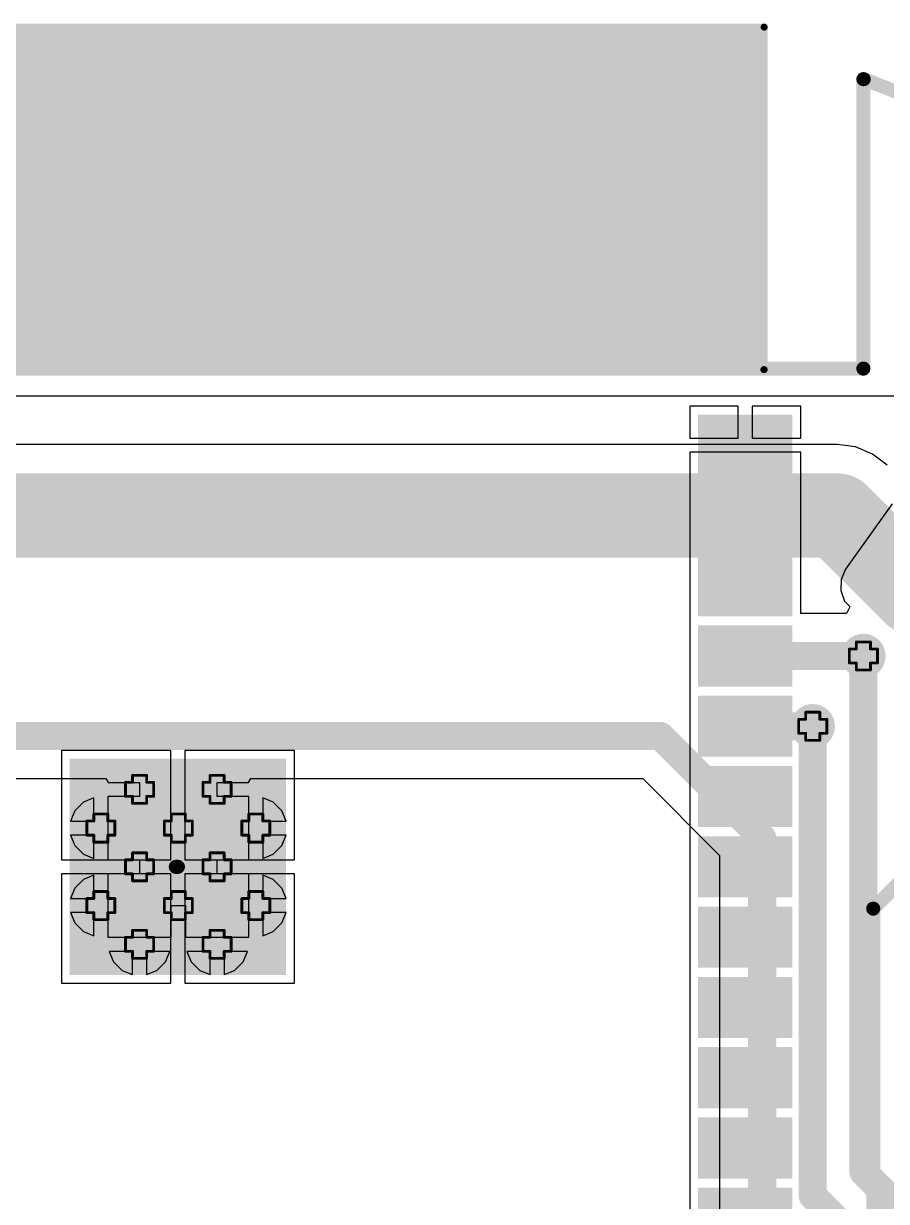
# Model space of a CAD drawing. Header units: inches. Extents: x -60 to 307, y -25 to 134.
# Drawn here: x 18.71 to 34.3, y 33.96 to 55.24 of the extents above; entities that cross this region are included whole.
import ezdxf

# ---------------------------------------------------------------- set-up
doc = ezdxf.new("R2010")
doc.units = ezdxf.units.IN
for name, color, linetype in [('BOARD OUTLINE', 216, 'Continuous'), ('Bottom Layer', 5, 'Continuous'), ('Bottom Solder', 6, 'Continuous'), ('Drill Drawing', 1, 'Continuous'), ('Keep-Out Layer', 6, 'Continuous'), ('Top Layer', 1, 'Continuous'), ('Top Overlay', 2, 'Continuous'), ('Top Paste', 8, 'Continuous'), ('Top Solder', 216, 'Continuous'), ('Via Holes', 16, 'Continuous')]:
    doc.layers.add(name, color=color, linetype=linetype)

# ---------------------------------------------------------------- blocks, each defined once
blk = doc.blocks.new('41_SMD_M______10')
at = {"layer": 'Keep-Out Layer'}
blk.add_hatch(color=6, dxfattribs=at).paths.add_polyline_path([(-9.042, 10.287), (9.042, 10.287), (9.042, 16.383), (-9.042, 16.383)])
at = {"layer": 'Top Layer'}
for points in [[(8, 9.33), (9.5, 9.33), (9.5, 8.43), (8, 8.43)], [(8, 8.06), (9.5, 8.06), (9.5, 7.16), (8, 7.16)], [(8, 6.79), (9.5, 6.79), (9.5, 5.89), (8, 5.89)], [(8, 5.52), (9.5, 5.52), (9.5, 4.62), (8, 4.62)], [(8, 4.25), (9.5, 4.25), (9.5, 3.35), (8, 3.35)], [(-3.35, 3.11), (0.35, 3.11), (0.35, -0.59), (-3.35, -0.59)], [(8, 2.98), (9.5, 2.98), (9.5, 2.08), (8, 2.08)], [(8, 1.71), (9.5, 1.71), (9.5, 0.81), (8, 0.81)], [(8, 0.44), (9.5, 0.44), (9.5, -0.46), (8, -0.46)], [(8, -0.83), (9.5, -0.83), (9.5, -1.73), (8, -1.73)], [(8, -2.1), (9.5, -2.1), (9.5, -3), (8, -3)], [(8, -3.37), (9.5, -3.37), (9.5, -4.27), (8, -4.27)], [(8, -4.64), (9.5, -4.64), (9.5, -5.54), (8, -5.54)]]:
    blk.add_hatch(color=1, dxfattribs=at).paths.add_polyline_path(points)
at = {"layer": 'Top Overlay'}
for points in [[(-5.283, 15.367), (-2.743, 15.367), (-2.743, 15.9), (-5.283, 15.9)], [(-2.743, 13.36), (-2.743, 15.9), (-3.277, 15.9), (-3.277, 13.36)], [(-0.737, 13.36), (-0.737, 15.9), (-1.27, 15.9), (-1.27, 13.36)], [(-1.27, 15.367), (1.27, 15.367), (1.27, 15.9), (-1.27, 15.9)], [(0.737, 15.9), (0.737, 13.36), (1.27, 13.36), (1.27, 15.9)], [(3.277, 13.36), (3.277, 15.9), (2.743, 15.9), (2.743, 13.36)], [(2.743, 15.367), (5.283, 15.367), (5.283, 15.9), (2.743, 15.9)], [(5.283, 13.36), (5.283, 15.9), (4.75, 15.9), (4.75, 13.36)], [(7.29, 13.36), (7.29, 15.9), (6.756, 15.9), (6.756, 13.36)], [(-3.277, 13.36), (-0.737, 13.36), (-0.737, 13.894), (-3.277, 13.894)], [(0.737, 13.36), (3.277, 13.36), (3.277, 13.894), (0.737, 13.894)], [(4.75, 13.36), (7.29, 13.36), (7.29, 13.894), (4.75, 13.894)]]:
    blk.add_hatch(color=2, dxfattribs=at).paths.add_polyline_path(points)
at = {"layer": 'Top Paste'}
for points in [[(8, 9.33), (9.5, 9.33), (9.5, 8.43), (8, 8.43)], [(8, 8.06), (9.5, 8.06), (9.5, 7.16), (8, 7.16)], [(8, 6.79), (9.5, 6.79), (9.5, 5.89), (8, 5.89)], [(8, 5.52), (9.5, 5.52), (9.5, 4.62), (8, 4.62)], [(8, 4.25), (9.5, 4.25), (9.5, 3.35), (8, 3.35)], [(-3.35, 3.11), (0.35, 3.11), (0.35, -0.59), (-3.35, -0.59)], [(8, 2.98), (9.5, 2.98), (9.5, 2.08), (8, 2.08)], [(8, 1.71), (9.5, 1.71), (9.5, 0.81), (8, 0.81)], [(8, 0.44), (9.5, 0.44), (9.5, -0.46), (8, -0.46)], [(8, -0.83), (9.5, -0.83), (9.5, -1.73), (8, -1.73)], [(8, -2.1), (9.5, -2.1), (9.5, -3), (8, -3)], [(8, -3.37), (9.5, -3.37), (9.5, -4.27), (8, -4.27)], [(8, -4.64), (9.5, -4.64), (9.5, -5.54), (8, -5.54)]]:
    blk.add_hatch(color=8, dxfattribs=at).paths.add_polyline_path(points)
at = {"layer": 'Top Solder'}
for points in [[(7.898, 9.432), (9.602, 9.432), (9.602, 8.328), (7.898, 8.328)], [(7.898, 8.162), (9.602, 8.162), (9.602, 7.058), (7.898, 7.058)], [(7.898, 6.892), (9.602, 6.892), (9.602, 5.788), (7.898, 5.788)], [(7.898, 5.622), (9.602, 5.622), (9.602, 4.518), (7.898, 4.518)], [(7.898, 4.352), (9.602, 4.352), (9.602, 3.248), (7.898, 3.248)], [(-3.452, 3.212), (0.452, 3.212), (0.452, -0.692), (-3.452, -0.692)], [(7.898, 3.082), (9.602, 3.082), (9.602, 1.978), (7.898, 1.978)], [(7.898, 1.812), (9.602, 1.812), (9.602, 0.708), (7.898, 0.708)], [(7.898, 0.542), (9.602, 0.542), (9.602, -0.562), (7.898, -0.562)], [(7.898, -0.728), (9.602, -0.728), (9.602, -1.832), (7.898, -1.832)], [(7.898, -1.998), (9.602, -1.998), (9.602, -3.102), (7.898, -3.102)], [(7.898, -3.268), (9.602, -3.268), (9.602, -4.372), (7.898, -4.372)], [(7.898, -4.538), (9.602, -4.538), (9.602, -5.642), (7.898, -5.642)]]:
    blk.add_hatch(color=216, dxfattribs=at).paths.add_polyline_path(points)
at = {"layer": 'Top Overlay', "const_width": 0.127}
for points in [[(-9.096, 16.434), (9.091, 16.434)], [(9.091, 10.244), (9.091, 16.434)], [(-9.096, 10.244), (9.086, 10.244)]]:
    blk.add_lwpolyline(points, dxfattribs=at)
at = {"layer": 'Top Overlay', "const_width": 0.0635}
for points in [[(9.059, 16.434, 1), (9.123, 16.434, 1)], [(9.059, 16.434, 1), (9.123, 16.434, 1)], [(9.054, 10.244, 1), (9.118, 10.244, 1)], [(9.059, 10.244, 1), (9.123, 10.244, 1)]]:
    blk.add_lwpolyline(points, format="xyb", close=True, dxfattribs=at)

msp = doc.modelspace()

# ---------------------------------------------------------------- hatches: boundary and pattern name
at = {"layer": 'Bottom Layer'}
h = msp.add_hatch(color=5, dxfattribs=at)
edge = h.paths.add_edge_path()
edge.add_arc((33.884, 43.815), 0.3, 0, 360)
h = msp.add_hatch(color=5, dxfattribs=at)
edge = h.paths.add_edge_path()
edge.add_arc((32.969, 42.545), 0.3, 0, 360)
h = msp.add_hatch(color=5, dxfattribs=at)
edge = h.paths.add_edge_path()
edge.add_arc((20.808, 41.405), 0.3, 0, 360)
h = msp.add_hatch(color=5, dxfattribs=at)
edge = h.paths.add_edge_path()
edge.add_arc((22.208, 41.405), 0.3, 0, 360)
h = msp.add_hatch(color=5, dxfattribs=at)
edge = h.paths.add_edge_path()
edge.add_arc((20.108, 40.705), 0.3, 0, 360)
h = msp.add_hatch(color=5, dxfattribs=at)
edge = h.paths.add_edge_path()
edge.add_arc((21.508, 40.705), 0.3, 0, 360)
h = msp.add_hatch(color=5, dxfattribs=at)
edge = h.paths.add_edge_path()
edge.add_arc((22.908, 40.705), 0.3, 0, 360)
h = msp.add_hatch(color=5, dxfattribs=at)
edge = h.paths.add_edge_path()
edge.add_arc((20.808, 40.005), 0.3, 0, 360)
h = msp.add_hatch(color=5, dxfattribs=at)
edge = h.paths.add_edge_path()
edge.add_arc((22.208, 40.005), 0.3, 0, 360)
h = msp.add_hatch(color=5, dxfattribs=at)
edge = h.paths.add_edge_path()
edge.add_arc((20.108, 39.305), 0.3, 0, 360)
h = msp.add_hatch(color=5, dxfattribs=at)
edge = h.paths.add_edge_path()
edge.add_arc((21.508, 39.305), 0.3, 0, 360)
h = msp.add_hatch(color=5, dxfattribs=at)
edge = h.paths.add_edge_path()
edge.add_arc((22.908, 39.305), 0.3, 0, 360)
h = msp.add_hatch(color=5, dxfattribs=at)
edge = h.paths.add_edge_path()
edge.add_arc((20.808, 38.605), 0.3, 0, 360)
h = msp.add_hatch(color=5, dxfattribs=at)
edge = h.paths.add_edge_path()
edge.add_arc((22.208, 38.605), 0.3, 0, 360)
at = {"layer": 'Bottom Solder'}
h = msp.add_hatch(color=6, dxfattribs=at)
edge = h.paths.add_edge_path()
edge.add_arc((33.884, 43.815), 0.402, 0, 360)
h = msp.add_hatch(color=6, dxfattribs=at)
edge = h.paths.add_edge_path()
edge.add_arc((32.969, 42.545), 0.402, 0, 360)
h = msp.add_hatch(color=6, dxfattribs=at)
edge = h.paths.add_edge_path()
edge.add_arc((20.808, 41.405), 0.402, 0, 360)
h = msp.add_hatch(color=6, dxfattribs=at)
edge = h.paths.add_edge_path()
edge.add_arc((22.208, 41.405), 0.402, 0, 360)
h = msp.add_hatch(color=6, dxfattribs=at)
edge = h.paths.add_edge_path()
edge.add_arc((20.108, 40.705), 0.402, 0, 360)
h = msp.add_hatch(color=6, dxfattribs=at)
edge = h.paths.add_edge_path()
edge.add_arc((21.508, 40.705), 0.402, 0, 360)
h = msp.add_hatch(color=6, dxfattribs=at)
edge = h.paths.add_edge_path()
edge.add_arc((22.908, 40.705), 0.402, 0, 360)
h = msp.add_hatch(color=6, dxfattribs=at)
edge = h.paths.add_edge_path()
edge.add_arc((20.808, 40.005), 0.402, 0, 360)
h = msp.add_hatch(color=6, dxfattribs=at)
edge = h.paths.add_edge_path()
edge.add_arc((22.208, 40.005), 0.402, 0, 360)
h = msp.add_hatch(color=6, dxfattribs=at)
edge = h.paths.add_edge_path()
edge.add_arc((20.108, 39.305), 0.402, 0, 360)
h = msp.add_hatch(color=6, dxfattribs=at)
edge = h.paths.add_edge_path()
edge.add_arc((21.508, 39.305), 0.402, 0, 360)
h = msp.add_hatch(color=6, dxfattribs=at)
edge = h.paths.add_edge_path()
edge.add_arc((22.908, 39.305), 0.402, 0, 360)
h = msp.add_hatch(color=6, dxfattribs=at)
edge = h.paths.add_edge_path()
edge.add_arc((20.808, 38.605), 0.402, 0, 360)
h = msp.add_hatch(color=6, dxfattribs=at)
edge = h.paths.add_edge_path()
edge.add_arc((22.208, 38.605), 0.402, 0, 360)
at = {"layer": 'Top Layer'}
msp.add_hatch(color=1, dxfattribs=at).paths.add_polyline_path([(37.52, 44.343), (34.828, 46.263), (33.984, 45.081), (36.676, 43.161)])
h = msp.add_hatch(color=1, dxfattribs=at)
edge = h.paths.add_edge_path()
edge.add_arc((33.884, 43.815), 0.3, 0, 360)
h = msp.add_hatch(color=1, dxfattribs=at)
edge = h.paths.add_edge_path()
edge.add_arc((32.969, 42.545), 0.3, 0, 360)
h = msp.add_hatch(color=1, dxfattribs=at)
edge = h.paths.add_edge_path()
edge.add_arc((20.808, 41.405), 0.3, 0, 360)
h = msp.add_hatch(color=1, dxfattribs=at)
edge = h.paths.add_edge_path()
edge.add_arc((22.208, 41.405), 0.3, 0, 360)
h = msp.add_hatch(color=1, dxfattribs=at)
edge = h.paths.add_edge_path()
edge.add_arc((20.108, 40.705), 0.3, 0, 360)
h = msp.add_hatch(color=1, dxfattribs=at)
edge = h.paths.add_edge_path()
edge.add_arc((21.508, 40.705), 0.3, 0, 360)
h = msp.add_hatch(color=1, dxfattribs=at)
edge = h.paths.add_edge_path()
edge.add_arc((22.908, 40.705), 0.3, 0, 360)
h = msp.add_hatch(color=1, dxfattribs=at)
edge = h.paths.add_edge_path()
edge.add_arc((20.808, 40.005), 0.3, 0, 360)
h = msp.add_hatch(color=1, dxfattribs=at)
edge = h.paths.add_edge_path()
edge.add_arc((22.208, 40.005), 0.3, 0, 360)
h = msp.add_hatch(color=1, dxfattribs=at)
edge = h.paths.add_edge_path()
edge.add_arc((20.108, 39.305), 0.3, 0, 360)
h = msp.add_hatch(color=1, dxfattribs=at)
edge = h.paths.add_edge_path()
edge.add_arc((21.508, 39.305), 0.3, 0, 360)
h = msp.add_hatch(color=1, dxfattribs=at)
edge = h.paths.add_edge_path()
edge.add_arc((22.908, 39.305), 0.3, 0, 360)
h = msp.add_hatch(color=1, dxfattribs=at)
edge = h.paths.add_edge_path()
edge.add_arc((20.808, 38.605), 0.3, 0, 360)
h = msp.add_hatch(color=1, dxfattribs=at)
edge = h.paths.add_edge_path()
edge.add_arc((22.208, 38.605), 0.3, 0, 360)
at = {"layer": 'Top Solder'}
h = msp.add_hatch(color=216, dxfattribs=at)
edge = h.paths.add_edge_path()
edge.add_arc((33.884, 43.815), 0.402, 0, 360)
h = msp.add_hatch(color=216, dxfattribs=at)
edge = h.paths.add_edge_path()
edge.add_arc((32.969, 42.545), 0.402, 0, 360)
h = msp.add_hatch(color=216, dxfattribs=at)
edge = h.paths.add_edge_path()
edge.add_arc((20.808, 41.405), 0.402, 0, 360)
h = msp.add_hatch(color=216, dxfattribs=at)
edge = h.paths.add_edge_path()
edge.add_arc((22.208, 41.405), 0.402, 0, 360)
h = msp.add_hatch(color=216, dxfattribs=at)
edge = h.paths.add_edge_path()
edge.add_arc((20.108, 40.705), 0.402, 0, 360)
h = msp.add_hatch(color=216, dxfattribs=at)
edge = h.paths.add_edge_path()
edge.add_arc((21.508, 40.705), 0.402, 0, 360)
h = msp.add_hatch(color=216, dxfattribs=at)
edge = h.paths.add_edge_path()
edge.add_arc((22.908, 40.705), 0.402, 0, 360)
h = msp.add_hatch(color=216, dxfattribs=at)
edge = h.paths.add_edge_path()
edge.add_arc((20.808, 40.005), 0.402, 0, 360)
h = msp.add_hatch(color=216, dxfattribs=at)
edge = h.paths.add_edge_path()
edge.add_arc((22.208, 40.005), 0.402, 0, 360)
h = msp.add_hatch(color=216, dxfattribs=at)
edge = h.paths.add_edge_path()
edge.add_arc((20.108, 39.305), 0.402, 0, 360)
h = msp.add_hatch(color=216, dxfattribs=at)
edge = h.paths.add_edge_path()
edge.add_arc((21.508, 39.305), 0.402, 0, 360)
h = msp.add_hatch(color=216, dxfattribs=at)
edge = h.paths.add_edge_path()
edge.add_arc((22.908, 39.305), 0.402, 0, 360)
h = msp.add_hatch(color=216, dxfattribs=at)
edge = h.paths.add_edge_path()
edge.add_arc((20.808, 38.605), 0.402, 0, 360)
h = msp.add_hatch(color=216, dxfattribs=at)
edge = h.paths.add_edge_path()
edge.add_arc((22.208, 38.605), 0.402, 0, 360)
at = {"layer": 'Via Holes'}
h = msp.add_hatch(color=7, dxfattribs=at)
edge = h.paths.add_edge_path()
edge.add_arc((33.884, 43.815), 0.15, 0, 360)
h = msp.add_hatch(color=7, dxfattribs=at)
edge = h.paths.add_edge_path()
edge.add_arc((32.969, 42.545), 0.15, 0, 360)
h = msp.add_hatch(color=7, dxfattribs=at)
edge = h.paths.add_edge_path()
edge.add_arc((20.808, 41.405), 0.15, 0, 360)
h = msp.add_hatch(color=7, dxfattribs=at)
edge = h.paths.add_edge_path()
edge.add_arc((22.208, 41.405), 0.15, 0, 360)
h = msp.add_hatch(color=7, dxfattribs=at)
edge = h.paths.add_edge_path()
edge.add_arc((20.108, 40.705), 0.15, 0, 360)
h = msp.add_hatch(color=7, dxfattribs=at)
edge = h.paths.add_edge_path()
edge.add_arc((21.508, 40.705), 0.15, 0, 360)
h = msp.add_hatch(color=7, dxfattribs=at)
edge = h.paths.add_edge_path()
edge.add_arc((22.908, 40.705), 0.15, 0, 360)
h = msp.add_hatch(color=7, dxfattribs=at)
edge = h.paths.add_edge_path()
edge.add_arc((20.808, 40.005), 0.15, 0, 360)
h = msp.add_hatch(color=7, dxfattribs=at)
edge = h.paths.add_edge_path()
edge.add_arc((22.208, 40.005), 0.15, 0, 360)
h = msp.add_hatch(color=7, dxfattribs=at)
edge = h.paths.add_edge_path()
edge.add_arc((20.108, 39.305), 0.15, 0, 360)
h = msp.add_hatch(color=7, dxfattribs=at)
edge = h.paths.add_edge_path()
edge.add_arc((21.508, 39.305), 0.15, 0, 360)
h = msp.add_hatch(color=7, dxfattribs=at)
edge = h.paths.add_edge_path()
edge.add_arc((22.908, 39.305), 0.15, 0, 360)
h = msp.add_hatch(color=7, dxfattribs=at)
edge = h.paths.add_edge_path()
edge.add_arc((20.808, 38.605), 0.15, 0, 360)
h = msp.add_hatch(color=7, dxfattribs=at)
edge = h.paths.add_edge_path()
edge.add_arc((22.208, 38.605), 0.15, 0, 360)

# ---------------------------------------------------------------- linework, layer by layer
at = {"layer": 'BOARD OUTLINE', "const_width": 0.254}
msp.add_lwpolyline([(33.89, 54.238, -6.230382), (11.984, 54.26)], format="xyb", dxfattribs=at)
for points in [[(33.884, 49.008), (33.884, 54.238)], [(33.884, 54.238), (33.89, 54.238)], [(12.008, 49.008), (33.884, 49.008)]]:
    msp.add_lwpolyline(points, dxfattribs=at)
at = {"layer": 'BOARD OUTLINE', "const_width": 0.127}
for points in [[(33.82, 54.238, 1), (33.947, 54.238, 1)], [(33.82, 54.238, 1), (33.947, 54.238, 1)], [(33.826, 54.238, 1), (33.953, 54.238, 1)], [(33.826, 54.238, 1), (33.953, 54.238, 1)], [(33.82, 49.008, 1), (33.947, 49.008, 1)], [(33.82, 49.008, 1), (33.947, 49.008, 1)]]:
    msp.add_lwpolyline(points, format="xyb", close=True, dxfattribs=at)
at = {"layer": 'Bottom Layer'}
for p, q in [((11.43, 48.514), (34.417, 48.514)), ((33.409, 47.636), (11.216, 47.636)), ((33.741, 47.592), (33.409, 47.636)), ((34.049, 47.464), (33.741, 47.592)), ((34.315, 47.261), (34.049, 47.464)), ((12.585, 41.602), (20.197, 41.602)), ((20.197, 41.602), (20.243, 41.532)), ((20.243, 41.532), (20.808, 41.532)), ((20.808, 41.532), (20.808, 41.278)), ((22.208, 41.278), (22.208, 41.532)), ((22.208, 41.532), (22.774, 41.532)), ((22.774, 41.532), (22.82, 41.602)), ((22.82, 41.602), (29.897, 41.602)), ((29.897, 41.602), (31.286, 40.212)), ((19.795, 41.175), (19.639, 41.019)), ((19.981, 41.252), (19.795, 41.175)), ((19.981, 40.832), (19.981, 41.252)), ((20.808, 41.278), (20.235, 41.278)), ((20.235, 41.278), (20.235, 40.705)), ((22.781, 41.278), (22.208, 41.278)), ((22.781, 40.705), (22.781, 41.278)), ((23.222, 41.175), (23.035, 41.252)), ((23.035, 41.252), (23.035, 40.832)), ((23.378, 41.019), (23.222, 41.175)), ((19.639, 41.019), (19.561, 40.832)), ((23.455, 40.832), (23.378, 41.019)), ((19.561, 40.832), (19.981, 40.832)), ((20.235, 40.705), (20.235, 40.132)), ((22.781, 40.132), (22.781, 40.705)), ((23.035, 40.832), (23.455, 40.832)), ((19.981, 40.578), (19.561, 40.578)), ((19.561, 40.578), (19.639, 40.391)), ((19.981, 40.158), (19.981, 40.578)), ((23.455, 40.578), (23.035, 40.578)), ((23.035, 40.578), (23.035, 40.158)), ((23.378, 40.391), (23.455, 40.578)), ((19.639, 40.391), (19.795, 40.235)), ((19.795, 40.235), (19.981, 40.158)), ((23.035, 40.158), (23.222, 40.235)), ((23.222, 40.235), (23.378, 40.391)), ((20.235, 40.132), (20.808, 40.132)), ((20.808, 40.132), (20.808, 39.878)), ((22.208, 39.878), (22.208, 40.132)), ((22.208, 40.132), (22.781, 40.132)), ((31.286, 40.212), (31.286, 33.503)), ((19.981, 39.852), (19.795, 39.775)), ((19.981, 39.432), (19.981, 39.852)), ((20.808, 39.878), (20.235, 39.878)), ((20.235, 39.878), (20.235, 39.305)), ((22.781, 39.878), (22.208, 39.878)), ((22.781, 39.305), (22.781, 39.878)), ((23.222, 39.775), (23.035, 39.852)), ((23.035, 39.852), (23.035, 39.432)), ((19.639, 39.619), (19.561, 39.432)), ((19.795, 39.775), (19.639, 39.619)), ((23.378, 39.619), (23.222, 39.775)), ((23.455, 39.432), (23.378, 39.619)), ((19.561, 39.432), (19.981, 39.432)), ((23.035, 39.432), (23.455, 39.432)), ((19.981, 39.178), (19.561, 39.178)), ((19.561, 39.178), (19.639, 38.991)), ((19.981, 38.758), (19.981, 39.178)), ((20.235, 39.305), (20.235, 38.732)), ((21.381, 38.732), (21.381, 39.305)), ((21.381, 39.305), (21.635, 39.305)), ((21.635, 39.305), (21.635, 38.732)), ((22.781, 38.732), (22.781, 39.305)), ((23.455, 39.178), (23.035, 39.178)), ((23.035, 39.178), (23.035, 38.758)), ((23.378, 38.991), (23.455, 39.178)), ((19.639, 38.991), (19.795, 38.835)), ((23.222, 38.835), (23.378, 38.991)), ((19.795, 38.835), (19.981, 38.758)), ((23.035, 38.758), (23.222, 38.835)), ((20.235, 38.732), (21.381, 38.732)), ((21.635, 38.732), (22.781, 38.732)), ((20.681, 38.478), (20.261, 38.478)), ((20.261, 38.478), (20.339, 38.291)), ((20.681, 38.058), (20.681, 38.478)), ((21.355, 38.478), (20.935, 38.478)), ((20.935, 38.478), (20.935, 38.058)), ((21.278, 38.291), (21.355, 38.478)), ((22.081, 38.478), (21.661, 38.478)), ((21.661, 38.478), (21.739, 38.291)), ((22.081, 38.058), (22.081, 38.478)), ((22.755, 38.478), (22.335, 38.478)), ((22.335, 38.478), (22.335, 38.058)), ((22.678, 38.291), (22.755, 38.478)), ((20.339, 38.291), (20.495, 38.135)), ((20.495, 38.135), (20.681, 38.058)), ((20.935, 38.058), (21.122, 38.135)), ((21.122, 38.135), (21.278, 38.291)), ((21.739, 38.291), (21.895, 38.135)), ((21.895, 38.135), (22.081, 38.058)), ((22.335, 38.058), (22.522, 38.135)), ((22.522, 38.135), (22.678, 38.291))]:
    msp.add_line(p, q, dxfattribs=at)
for points, const_width in [([(15.9, 46.355), (33.409, 46.355)], 1.524), ([(33.409, 46.355), (34.806, 44.958)], 1.524), ([(33.884, 34.493), (33.884, 43.815)], 0.508), ([(32.969, 34.061), (32.969, 42.545)], 0.508), ([(15.319, 42.37), (30.215, 42.37)], 0.508), ([(30.215, 42.37), (32.055, 40.53)], 0.508), ([(32.055, 33.503), (32.055, 40.53)], 0.508), ([(33.884, 34.493), (43.688, 24.689)], 0.508), ([(32.969, 34.061), (43.256, 23.774)], 0.508)]:
    msp.add_lwpolyline(points, dxfattribs=dict(at, const_width=const_width))
for points, const_width in [([(33.028, 46.355, 1), (33.79, 46.355, 1)], 0.762), ([(33.028, 46.355, 1), (33.79, 46.355, 1)], 0.762), ([(34.425, 44.958, 1), (35.187, 44.958, 1)], 0.762), ([(33.757, 43.815, 1), (34.011, 43.815, 1)], 0.254), ([(32.842, 42.545, 1), (33.096, 42.545, 1)], 0.254), ([(30.088, 42.37, 1), (30.342, 42.37, 1)], 0.254), ([(30.088, 42.37, 1), (30.342, 42.37, 1)], 0.254), ([(31.928, 40.53, 1), (32.182, 40.53, 1)], 0.254), ([(31.928, 40.53, 1), (32.182, 40.53, 1)], 0.254), ([(33.757, 34.493, 1), (34.011, 34.493, 1)], 0.254), ([(33.757, 34.493, 1), (34.011, 34.493, 1)], 0.254), ([(32.842, 34.061, 1), (33.096, 34.061, 1)], 0.254), ([(32.842, 34.061, 1), (33.096, 34.061, 1)], 0.254)]:
    msp.add_lwpolyline(points, format="xyb", close=True, dxfattribs=dict(at, const_width=const_width))
at = {"layer": 'Drill Drawing', "const_width": 0.0508}
for points in [[(33.757, 43.942), (33.757, 44.069)], [(33.757, 44.069), (34.011, 44.069)], [(34.011, 43.942), (34.011, 44.069)], [(33.63, 43.688), (33.63, 43.942)], [(33.63, 43.942), (33.757, 43.942)], [(34.011, 43.942), (34.138, 43.942)], [(34.138, 43.688), (34.138, 43.942)], [(33.63, 43.688), (33.757, 43.688)], [(33.757, 43.561), (33.757, 43.688)], [(34.011, 43.688), (34.138, 43.688)], [(34.011, 43.561), (34.011, 43.688)], [(33.757, 43.561), (34.011, 43.561)], [(32.842, 42.672), (32.842, 42.799)], [(32.842, 42.799), (33.096, 42.799)], [(33.096, 42.672), (33.096, 42.799)], [(32.715, 42.418), (32.715, 42.672)], [(32.715, 42.672), (32.842, 42.672)], [(33.096, 42.672), (33.223, 42.672)], [(33.223, 42.418), (33.223, 42.672)], [(32.715, 42.418), (32.842, 42.418)], [(32.842, 42.291), (32.842, 42.418)], [(33.096, 42.418), (33.223, 42.418)], [(33.096, 42.291), (33.096, 42.418)], [(32.842, 42.291), (33.096, 42.291)], [(20.554, 41.278), (20.554, 41.532)], [(20.554, 41.532), (20.681, 41.532)], [(20.681, 41.532), (20.681, 41.659)], [(20.681, 41.659), (20.935, 41.659)], [(20.935, 41.532), (20.935, 41.659)], [(20.935, 41.532), (21.062, 41.532)], [(21.062, 41.278), (21.062, 41.532)], [(21.954, 41.278), (21.954, 41.532)], [(21.954, 41.532), (22.081, 41.532)], [(22.081, 41.532), (22.081, 41.659)], [(22.081, 41.659), (22.335, 41.659)], [(22.335, 41.532), (22.335, 41.659)], [(22.335, 41.532), (22.462, 41.532)], [(22.462, 41.278), (22.462, 41.532)], [(20.554, 41.278), (20.681, 41.278)], [(20.681, 41.151), (20.681, 41.278)], [(20.935, 41.278), (21.062, 41.278)], [(20.935, 41.151), (20.935, 41.278)], [(21.954, 41.278), (22.081, 41.278)], [(22.081, 41.151), (22.081, 41.278)], [(22.335, 41.278), (22.462, 41.278)], [(22.335, 41.151), (22.335, 41.278)], [(20.681, 41.151), (20.935, 41.151)], [(22.081, 41.151), (22.335, 41.151)], [(19.981, 40.832), (19.981, 40.959)], [(19.981, 40.959), (20.235, 40.959)], [(20.235, 40.832), (20.235, 40.959)], [(21.381, 40.832), (21.381, 40.959)], [(21.381, 40.959), (21.635, 40.959)], [(21.635, 40.832), (21.635, 40.959)], [(22.781, 40.832), (22.781, 40.959)], [(22.781, 40.959), (23.035, 40.959)], [(23.035, 40.832), (23.035, 40.959)], [(19.854, 40.578), (19.854, 40.832)], [(19.854, 40.832), (19.981, 40.832)], [(20.235, 40.832), (20.362, 40.832)], [(20.362, 40.578), (20.362, 40.832)], [(21.254, 40.578), (21.254, 40.832)], [(21.254, 40.832), (21.381, 40.832)], [(21.635, 40.832), (21.762, 40.832)], [(21.762, 40.578), (21.762, 40.832)], [(22.654, 40.578), (22.654, 40.832)], [(22.654, 40.832), (22.781, 40.832)], [(23.035, 40.832), (23.162, 40.832)], [(23.162, 40.578), (23.162, 40.832)], [(19.854, 40.578), (19.981, 40.578)], [(19.981, 40.451), (19.981, 40.578)], [(19.981, 40.451), (20.235, 40.451)], [(20.235, 40.578), (20.362, 40.578)], [(20.235, 40.451), (20.235, 40.578)], [(21.254, 40.578), (21.381, 40.578)], [(21.381, 40.451), (21.381, 40.578)], [(21.381, 40.451), (21.635, 40.451)], [(21.635, 40.578), (21.762, 40.578)], [(21.635, 40.451), (21.635, 40.578)], [(22.654, 40.578), (22.781, 40.578)], [(22.781, 40.451), (22.781, 40.578)], [(22.781, 40.451), (23.035, 40.451)], [(23.035, 40.578), (23.162, 40.578)], [(23.035, 40.451), (23.035, 40.578)], [(20.681, 40.132), (20.681, 40.259)], [(20.681, 40.259), (20.935, 40.259)], [(20.935, 40.132), (20.935, 40.259)], [(22.081, 40.132), (22.081, 40.259)], [(22.081, 40.259), (22.335, 40.259)], [(22.335, 40.132), (22.335, 40.259)], [(20.554, 39.878), (20.554, 40.132)], [(20.554, 40.132), (20.681, 40.132)], [(20.935, 40.132), (21.062, 40.132)], [(21.062, 39.878), (21.062, 40.132)], [(21.954, 39.878), (21.954, 40.132)], [(21.954, 40.132), (22.081, 40.132)], [(22.335, 40.132), (22.462, 40.132)], [(22.462, 39.878), (22.462, 40.132)], [(20.554, 39.878), (20.681, 39.878)], [(20.681, 39.751), (20.681, 39.878)], [(20.935, 39.878), (21.062, 39.878)], [(20.935, 39.751), (20.935, 39.878)], [(21.954, 39.878), (22.081, 39.878)], [(22.081, 39.751), (22.081, 39.878)], [(22.335, 39.878), (22.462, 39.878)], [(22.335, 39.751), (22.335, 39.878)], [(20.681, 39.751), (20.935, 39.751)], [(22.081, 39.751), (22.335, 39.751)], [(19.854, 39.178), (19.854, 39.432)], [(19.854, 39.432), (19.981, 39.432)], [(19.981, 39.432), (19.981, 39.559)], [(19.981, 39.559), (20.235, 39.559)], [(20.235, 39.432), (20.235, 39.559)], [(20.235, 39.432), (20.362, 39.432)], [(20.362, 39.178), (20.362, 39.432)], [(21.254, 39.178), (21.254, 39.432)], [(21.254, 39.432), (21.381, 39.432)], [(21.381, 39.432), (21.381, 39.559)], [(21.381, 39.559), (21.635, 39.559)], [(21.635, 39.432), (21.635, 39.559)], [(21.635, 39.432), (21.762, 39.432)], [(21.762, 39.178), (21.762, 39.432)], [(22.654, 39.178), (22.654, 39.432)], [(22.654, 39.432), (22.781, 39.432)], [(22.781, 39.432), (22.781, 39.559)], [(22.781, 39.559), (23.035, 39.559)], [(23.035, 39.432), (23.035, 39.559)], [(23.035, 39.432), (23.162, 39.432)], [(23.162, 39.178), (23.162, 39.432)], [(19.854, 39.178), (19.981, 39.178)], [(19.981, 39.051), (19.981, 39.178)], [(20.235, 39.178), (20.362, 39.178)], [(20.235, 39.051), (20.235, 39.178)], [(21.254, 39.178), (21.381, 39.178)], [(21.381, 39.051), (21.381, 39.178)], [(21.635, 39.178), (21.762, 39.178)], [(21.635, 39.051), (21.635, 39.178)], [(22.654, 39.178), (22.781, 39.178)], [(22.781, 39.051), (22.781, 39.178)], [(23.035, 39.178), (23.162, 39.178)], [(23.035, 39.051), (23.035, 39.178)], [(19.981, 39.051), (20.235, 39.051)], [(21.381, 39.051), (21.635, 39.051)], [(22.781, 39.051), (23.035, 39.051)], [(20.554, 38.478), (20.554, 38.732)], [(20.554, 38.732), (20.681, 38.732)], [(20.681, 38.732), (20.681, 38.859)], [(20.681, 38.859), (20.935, 38.859)], [(20.935, 38.732), (20.935, 38.859)], [(20.935, 38.732), (21.062, 38.732)], [(21.062, 38.478), (21.062, 38.732)], [(21.954, 38.478), (21.954, 38.732)], [(21.954, 38.732), (22.081, 38.732)], [(22.081, 38.732), (22.081, 38.859)], [(22.081, 38.859), (22.335, 38.859)], [(22.335, 38.732), (22.335, 38.859)], [(22.335, 38.732), (22.462, 38.732)], [(22.462, 38.478), (22.462, 38.732)], [(20.554, 38.478), (20.681, 38.478)], [(20.681, 38.351), (20.681, 38.478)], [(20.681, 38.351), (20.935, 38.351)], [(20.935, 38.478), (21.062, 38.478)], [(20.935, 38.351), (20.935, 38.478)], [(21.954, 38.478), (22.081, 38.478)], [(22.081, 38.351), (22.081, 38.478)], [(22.081, 38.351), (22.335, 38.351)], [(22.335, 38.478), (22.462, 38.478)], [(22.335, 38.351), (22.335, 38.478)]]:
    msp.add_lwpolyline(points, dxfattribs=at)
at = {"layer": 'Drill Drawing', "const_width": 0.0254}
for points in [[(33.744, 44.069, 1), (33.769, 44.069, 1)], [(33.744, 44.069, 1), (33.769, 44.069, 1)], [(33.998, 44.069, 1), (34.023, 44.069, 1)], [(33.998, 44.069, 1), (34.023, 44.069, 1)], [(33.617, 43.942, 1), (33.642, 43.942, 1)], [(33.617, 43.942, 1), (33.642, 43.942, 1)], [(33.744, 43.942, 1), (33.769, 43.942, 1)], [(33.744, 43.942, 1), (33.769, 43.942, 1)], [(33.998, 43.942, 1), (34.023, 43.942, 1)], [(33.998, 43.942, 1), (34.023, 43.942, 1)], [(34.125, 43.942, 1), (34.15, 43.942, 1)], [(34.125, 43.942, 1), (34.15, 43.942, 1)], [(33.617, 43.688, 1), (33.642, 43.688, 1)], [(33.617, 43.688, 1), (33.642, 43.688, 1)], [(33.744, 43.688, 1), (33.769, 43.688, 1)], [(33.744, 43.688, 1), (33.769, 43.688, 1)], [(33.998, 43.688, 1), (34.023, 43.688, 1)], [(33.998, 43.688, 1), (34.023, 43.688, 1)], [(34.125, 43.688, 1), (34.15, 43.688, 1)], [(34.125, 43.688, 1), (34.15, 43.688, 1)], [(33.744, 43.561, 1), (33.769, 43.561, 1)], [(33.744, 43.561, 1), (33.769, 43.561, 1)], [(33.998, 43.561, 1), (34.023, 43.561, 1)], [(33.998, 43.561, 1), (34.023, 43.561, 1)], [(32.83, 42.799, 1), (32.855, 42.799, 1)], [(32.83, 42.799, 1), (32.855, 42.799, 1)], [(33.084, 42.799, 1), (33.109, 42.799, 1)], [(33.084, 42.799, 1), (33.109, 42.799, 1)], [(32.703, 42.672, 1), (32.728, 42.672, 1)], [(32.703, 42.672, 1), (32.728, 42.672, 1)], [(32.83, 42.672, 1), (32.855, 42.672, 1)], [(32.83, 42.672, 1), (32.855, 42.672, 1)], [(33.084, 42.672, 1), (33.109, 42.672, 1)], [(33.084, 42.672, 1), (33.109, 42.672, 1)], [(33.211, 42.672, 1), (33.236, 42.672, 1)], [(33.211, 42.672, 1), (33.236, 42.672, 1)], [(32.703, 42.418, 1), (32.728, 42.418, 1)], [(32.703, 42.418, 1), (32.728, 42.418, 1)], [(32.83, 42.418, 1), (32.855, 42.418, 1)], [(32.83, 42.418, 1), (32.855, 42.418, 1)], [(33.084, 42.418, 1), (33.109, 42.418, 1)], [(33.084, 42.418, 1), (33.109, 42.418, 1)], [(33.211, 42.418, 1), (33.236, 42.418, 1)], [(33.211, 42.418, 1), (33.236, 42.418, 1)], [(32.83, 42.291, 1), (32.855, 42.291, 1)], [(32.83, 42.291, 1), (32.855, 42.291, 1)], [(33.084, 42.291, 1), (33.109, 42.291, 1)], [(33.084, 42.291, 1), (33.109, 42.291, 1)], [(20.542, 41.532, 1), (20.567, 41.532, 1)], [(20.542, 41.532, 1), (20.567, 41.532, 1)], [(20.669, 41.659, 1), (20.694, 41.659, 1)], [(20.669, 41.659, 1), (20.694, 41.659, 1)], [(20.669, 41.532, 1), (20.694, 41.532, 1)], [(20.669, 41.532, 1), (20.694, 41.532, 1)], [(20.923, 41.659, 1), (20.948, 41.659, 1)], [(20.923, 41.659, 1), (20.948, 41.659, 1)], [(20.923, 41.532, 1), (20.948, 41.532, 1)], [(20.923, 41.532, 1), (20.948, 41.532, 1)], [(21.05, 41.532, 1), (21.075, 41.532, 1)], [(21.05, 41.532, 1), (21.075, 41.532, 1)], [(21.942, 41.532, 1), (21.967, 41.532, 1)], [(21.942, 41.532, 1), (21.967, 41.532, 1)], [(22.069, 41.659, 1), (22.094, 41.659, 1)], [(22.069, 41.659, 1), (22.094, 41.659, 1)], [(22.069, 41.532, 1), (22.094, 41.532, 1)], [(22.069, 41.532, 1), (22.094, 41.532, 1)], [(22.323, 41.659, 1), (22.348, 41.659, 1)], [(22.323, 41.659, 1), (22.348, 41.659, 1)], [(22.323, 41.532, 1), (22.348, 41.532, 1)], [(22.323, 41.532, 1), (22.348, 41.532, 1)], [(22.45, 41.532, 1), (22.475, 41.532, 1)], [(22.45, 41.532, 1), (22.475, 41.532, 1)], [(20.542, 41.278, 1), (20.567, 41.278, 1)], [(20.542, 41.278, 1), (20.567, 41.278, 1)], [(20.669, 41.278, 1), (20.694, 41.278, 1)], [(20.669, 41.278, 1), (20.694, 41.278, 1)], [(20.923, 41.278, 1), (20.948, 41.278, 1)], [(20.923, 41.278, 1), (20.948, 41.278, 1)], [(21.05, 41.278, 1), (21.075, 41.278, 1)], [(21.05, 41.278, 1), (21.075, 41.278, 1)], [(21.942, 41.278, 1), (21.967, 41.278, 1)], [(21.942, 41.278, 1), (21.967, 41.278, 1)], [(22.069, 41.278, 1), (22.094, 41.278, 1)], [(22.069, 41.278, 1), (22.094, 41.278, 1)], [(22.323, 41.278, 1), (22.348, 41.278, 1)], [(22.323, 41.278, 1), (22.348, 41.278, 1)], [(22.45, 41.278, 1), (22.475, 41.278, 1)], [(22.45, 41.278, 1), (22.475, 41.278, 1)], [(20.669, 41.151, 1), (20.694, 41.151, 1)], [(20.669, 41.151, 1), (20.694, 41.151, 1)], [(20.923, 41.151, 1), (20.948, 41.151, 1)], [(20.923, 41.151, 1), (20.948, 41.151, 1)], [(22.069, 41.151, 1), (22.094, 41.151, 1)], [(22.069, 41.151, 1), (22.094, 41.151, 1)], [(22.323, 41.151, 1), (22.348, 41.151, 1)], [(22.323, 41.151, 1), (22.348, 41.151, 1)], [(19.969, 40.959, 1), (19.994, 40.959, 1)], [(19.969, 40.959, 1), (19.994, 40.959, 1)], [(20.223, 40.959, 1), (20.248, 40.959, 1)], [(20.223, 40.959, 1), (20.248, 40.959, 1)], [(21.369, 40.959, 1), (21.394, 40.959, 1)], [(21.369, 40.959, 1), (21.394, 40.959, 1)], [(21.623, 40.959, 1), (21.648, 40.959, 1)], [(21.623, 40.959, 1), (21.648, 40.959, 1)], [(22.769, 40.959, 1), (22.794, 40.959, 1)], [(22.769, 40.959, 1), (22.794, 40.959, 1)], [(23.023, 40.959, 1), (23.048, 40.959, 1)], [(23.023, 40.959, 1), (23.048, 40.959, 1)], [(19.842, 40.832, 1), (19.867, 40.832, 1)], [(19.842, 40.832, 1), (19.867, 40.832, 1)], [(19.969, 40.832, 1), (19.994, 40.832, 1)], [(19.969, 40.832, 1), (19.994, 40.832, 1)], [(20.223, 40.832, 1), (20.248, 40.832, 1)], [(20.223, 40.832, 1), (20.248, 40.832, 1)], [(20.35, 40.832, 1), (20.375, 40.832, 1)], [(20.35, 40.832, 1), (20.375, 40.832, 1)], [(21.242, 40.832, 1), (21.267, 40.832, 1)], [(21.242, 40.832, 1), (21.267, 40.832, 1)], [(21.369, 40.832, 1), (21.394, 40.832, 1)], [(21.369, 40.832, 1), (21.394, 40.832, 1)], [(21.623, 40.832, 1), (21.648, 40.832, 1)], [(21.623, 40.832, 1), (21.648, 40.832, 1)], [(21.75, 40.832, 1), (21.775, 40.832, 1)], [(21.75, 40.832, 1), (21.775, 40.832, 1)], [(22.642, 40.832, 1), (22.667, 40.832, 1)], [(22.642, 40.832, 1), (22.667, 40.832, 1)], [(22.769, 40.832, 1), (22.794, 40.832, 1)], [(22.769, 40.832, 1), (22.794, 40.832, 1)], [(23.023, 40.832, 1), (23.048, 40.832, 1)], [(23.023, 40.832, 1), (23.048, 40.832, 1)], [(23.15, 40.832, 1), (23.175, 40.832, 1)], [(23.15, 40.832, 1), (23.175, 40.832, 1)], [(19.842, 40.578, 1), (19.867, 40.578, 1)], [(19.842, 40.578, 1), (19.867, 40.578, 1)], [(19.969, 40.578, 1), (19.994, 40.578, 1)], [(19.969, 40.578, 1), (19.994, 40.578, 1)], [(19.969, 40.451, 1), (19.994, 40.451, 1)], [(19.969, 40.451, 1), (19.994, 40.451, 1)], [(20.223, 40.578, 1), (20.248, 40.578, 1)], [(20.223, 40.578, 1), (20.248, 40.578, 1)], [(20.223, 40.451, 1), (20.248, 40.451, 1)], [(20.223, 40.451, 1), (20.248, 40.451, 1)], [(20.35, 40.578, 1), (20.375, 40.578, 1)], [(20.35, 40.578, 1), (20.375, 40.578, 1)], [(21.242, 40.578, 1), (21.267, 40.578, 1)], [(21.242, 40.578, 1), (21.267, 40.578, 1)], [(21.369, 40.578, 1), (21.394, 40.578, 1)], [(21.369, 40.578, 1), (21.394, 40.578, 1)], [(21.369, 40.451, 1), (21.394, 40.451, 1)], [(21.369, 40.451, 1), (21.394, 40.451, 1)], [(21.623, 40.578, 1), (21.648, 40.578, 1)], [(21.623, 40.578, 1), (21.648, 40.578, 1)], [(21.623, 40.451, 1), (21.648, 40.451, 1)], [(21.623, 40.451, 1), (21.648, 40.451, 1)], [(21.75, 40.578, 1), (21.775, 40.578, 1)], [(21.75, 40.578, 1), (21.775, 40.578, 1)], [(22.642, 40.578, 1), (22.667, 40.578, 1)], [(22.642, 40.578, 1), (22.667, 40.578, 1)], [(22.769, 40.578, 1), (22.794, 40.578, 1)], [(22.769, 40.578, 1), (22.794, 40.578, 1)], [(22.769, 40.451, 1), (22.794, 40.451, 1)], [(22.769, 40.451, 1), (22.794, 40.451, 1)], [(23.023, 40.578, 1), (23.048, 40.578, 1)], [(23.023, 40.578, 1), (23.048, 40.578, 1)], [(23.023, 40.451, 1), (23.048, 40.451, 1)], [(23.023, 40.451, 1), (23.048, 40.451, 1)], [(23.15, 40.578, 1), (23.175, 40.578, 1)], [(23.15, 40.578, 1), (23.175, 40.578, 1)], [(20.669, 40.259, 1), (20.694, 40.259, 1)], [(20.669, 40.259, 1), (20.694, 40.259, 1)], [(20.923, 40.259, 1), (20.948, 40.259, 1)], [(20.923, 40.259, 1), (20.948, 40.259, 1)], [(22.069, 40.259, 1), (22.094, 40.259, 1)], [(22.069, 40.259, 1), (22.094, 40.259, 1)], [(22.323, 40.259, 1), (22.348, 40.259, 1)], [(22.323, 40.259, 1), (22.348, 40.259, 1)], [(20.542, 40.132, 1), (20.567, 40.132, 1)], [(20.542, 40.132, 1), (20.567, 40.132, 1)], [(20.669, 40.132, 1), (20.694, 40.132, 1)], [(20.669, 40.132, 1), (20.694, 40.132, 1)], [(20.923, 40.132, 1), (20.948, 40.132, 1)], [(20.923, 40.132, 1), (20.948, 40.132, 1)], [(21.05, 40.132, 1), (21.075, 40.132, 1)], [(21.05, 40.132, 1), (21.075, 40.132, 1)], [(21.942, 40.132, 1), (21.967, 40.132, 1)], [(21.942, 40.132, 1), (21.967, 40.132, 1)], [(22.069, 40.132, 1), (22.094, 40.132, 1)], [(22.069, 40.132, 1), (22.094, 40.132, 1)], [(22.323, 40.132, 1), (22.348, 40.132, 1)], [(22.323, 40.132, 1), (22.348, 40.132, 1)], [(22.45, 40.132, 1), (22.475, 40.132, 1)], [(22.45, 40.132, 1), (22.475, 40.132, 1)], [(20.542, 39.878, 1), (20.567, 39.878, 1)], [(20.542, 39.878, 1), (20.567, 39.878, 1)], [(20.669, 39.878, 1), (20.694, 39.878, 1)], [(20.669, 39.878, 1), (20.694, 39.878, 1)], [(20.923, 39.878, 1), (20.948, 39.878, 1)], [(20.923, 39.878, 1), (20.948, 39.878, 1)], [(21.05, 39.878, 1), (21.075, 39.878, 1)], [(21.05, 39.878, 1), (21.075, 39.878, 1)], [(21.942, 39.878, 1), (21.967, 39.878, 1)], [(21.942, 39.878, 1), (21.967, 39.878, 1)], [(22.069, 39.878, 1), (22.094, 39.878, 1)], [(22.069, 39.878, 1), (22.094, 39.878, 1)], [(22.323, 39.878, 1), (22.348, 39.878, 1)], [(22.323, 39.878, 1), (22.348, 39.878, 1)], [(22.45, 39.878, 1), (22.475, 39.878, 1)], [(22.45, 39.878, 1), (22.475, 39.878, 1)], [(20.669, 39.751, 1), (20.694, 39.751, 1)], [(20.669, 39.751, 1), (20.694, 39.751, 1)], [(20.923, 39.751, 1), (20.948, 39.751, 1)], [(20.923, 39.751, 1), (20.948, 39.751, 1)], [(22.069, 39.751, 1), (22.094, 39.751, 1)], [(22.069, 39.751, 1), (22.094, 39.751, 1)], [(22.323, 39.751, 1), (22.348, 39.751, 1)], [(22.323, 39.751, 1), (22.348, 39.751, 1)], [(19.842, 39.432, 1), (19.867, 39.432, 1)], [(19.842, 39.432, 1), (19.867, 39.432, 1)], [(19.969, 39.559, 1), (19.994, 39.559, 1)], [(19.969, 39.559, 1), (19.994, 39.559, 1)], [(19.969, 39.432, 1), (19.994, 39.432, 1)], [(19.969, 39.432, 1), (19.994, 39.432, 1)], [(20.223, 39.559, 1), (20.248, 39.559, 1)], [(20.223, 39.559, 1), (20.248, 39.559, 1)], [(20.223, 39.432, 1), (20.248, 39.432, 1)], [(20.223, 39.432, 1), (20.248, 39.432, 1)], [(20.35, 39.432, 1), (20.375, 39.432, 1)], [(20.35, 39.432, 1), (20.375, 39.432, 1)], [(21.242, 39.432, 1), (21.267, 39.432, 1)], [(21.242, 39.432, 1), (21.267, 39.432, 1)], [(21.369, 39.559, 1), (21.394, 39.559, 1)], [(21.369, 39.559, 1), (21.394, 39.559, 1)], [(21.369, 39.432, 1), (21.394, 39.432, 1)], [(21.369, 39.432, 1), (21.394, 39.432, 1)], [(21.623, 39.559, 1), (21.648, 39.559, 1)], [(21.623, 39.559, 1), (21.648, 39.559, 1)], [(21.623, 39.432, 1), (21.648, 39.432, 1)], [(21.623, 39.432, 1), (21.648, 39.432, 1)], [(21.75, 39.432, 1), (21.775, 39.432, 1)], [(21.75, 39.432, 1), (21.775, 39.432, 1)], [(22.642, 39.432, 1), (22.667, 39.432, 1)], [(22.642, 39.432, 1), (22.667, 39.432, 1)], [(22.769, 39.559, 1), (22.794, 39.559, 1)], [(22.769, 39.559, 1), (22.794, 39.559, 1)], [(22.769, 39.432, 1), (22.794, 39.432, 1)], [(22.769, 39.432, 1), (22.794, 39.432, 1)], [(23.023, 39.559, 1), (23.048, 39.559, 1)], [(23.023, 39.559, 1), (23.048, 39.559, 1)], [(23.023, 39.432, 1), (23.048, 39.432, 1)], [(23.023, 39.432, 1), (23.048, 39.432, 1)], [(23.15, 39.432, 1), (23.175, 39.432, 1)], [(23.15, 39.432, 1), (23.175, 39.432, 1)], [(19.842, 39.178, 1), (19.867, 39.178, 1)], [(19.842, 39.178, 1), (19.867, 39.178, 1)], [(19.969, 39.178, 1), (19.994, 39.178, 1)], [(19.969, 39.178, 1), (19.994, 39.178, 1)], [(20.223, 39.178, 1), (20.248, 39.178, 1)], [(20.223, 39.178, 1), (20.248, 39.178, 1)], [(20.35, 39.178, 1), (20.375, 39.178, 1)], [(20.35, 39.178, 1), (20.375, 39.178, 1)], [(21.242, 39.178, 1), (21.267, 39.178, 1)], [(21.242, 39.178, 1), (21.267, 39.178, 1)], [(21.369, 39.178, 1), (21.394, 39.178, 1)], [(21.369, 39.178, 1), (21.394, 39.178, 1)], [(21.623, 39.178, 1), (21.648, 39.178, 1)], [(21.623, 39.178, 1), (21.648, 39.178, 1)], [(21.75, 39.178, 1), (21.775, 39.178, 1)], [(21.75, 39.178, 1), (21.775, 39.178, 1)], [(22.642, 39.178, 1), (22.667, 39.178, 1)], [(22.642, 39.178, 1), (22.667, 39.178, 1)], [(22.769, 39.178, 1), (22.794, 39.178, 1)], [(22.769, 39.178, 1), (22.794, 39.178, 1)], [(23.023, 39.178, 1), (23.048, 39.178, 1)], [(23.023, 39.178, 1), (23.048, 39.178, 1)], [(23.15, 39.178, 1), (23.175, 39.178, 1)], [(23.15, 39.178, 1), (23.175, 39.178, 1)], [(19.969, 39.051, 1), (19.994, 39.051, 1)], [(19.969, 39.051, 1), (19.994, 39.051, 1)], [(20.223, 39.051, 1), (20.248, 39.051, 1)], [(20.223, 39.051, 1), (20.248, 39.051, 1)], [(21.369, 39.051, 1), (21.394, 39.051, 1)], [(21.369, 39.051, 1), (21.394, 39.051, 1)], [(21.623, 39.051, 1), (21.648, 39.051, 1)], [(21.623, 39.051, 1), (21.648, 39.051, 1)], [(22.769, 39.051, 1), (22.794, 39.051, 1)], [(22.769, 39.051, 1), (22.794, 39.051, 1)], [(23.023, 39.051, 1), (23.048, 39.051, 1)], [(23.023, 39.051, 1), (23.048, 39.051, 1)], [(20.542, 38.732, 1), (20.567, 38.732, 1)], [(20.542, 38.732, 1), (20.567, 38.732, 1)], [(20.669, 38.859, 1), (20.694, 38.859, 1)], [(20.669, 38.859, 1), (20.694, 38.859, 1)], [(20.669, 38.732, 1), (20.694, 38.732, 1)], [(20.669, 38.732, 1), (20.694, 38.732, 1)], [(20.923, 38.859, 1), (20.948, 38.859, 1)], [(20.923, 38.859, 1), (20.948, 38.859, 1)], [(20.923, 38.732, 1), (20.948, 38.732, 1)], [(20.923, 38.732, 1), (20.948, 38.732, 1)], [(21.05, 38.732, 1), (21.075, 38.732, 1)], [(21.05, 38.732, 1), (21.075, 38.732, 1)], [(21.942, 38.732, 1), (21.967, 38.732, 1)], [(21.942, 38.732, 1), (21.967, 38.732, 1)], [(22.069, 38.859, 1), (22.094, 38.859, 1)], [(22.069, 38.859, 1), (22.094, 38.859, 1)], [(22.069, 38.732, 1), (22.094, 38.732, 1)], [(22.069, 38.732, 1), (22.094, 38.732, 1)], [(22.323, 38.859, 1), (22.348, 38.859, 1)], [(22.323, 38.859, 1), (22.348, 38.859, 1)], [(22.323, 38.732, 1), (22.348, 38.732, 1)], [(22.323, 38.732, 1), (22.348, 38.732, 1)], [(22.45, 38.732, 1), (22.475, 38.732, 1)], [(22.45, 38.732, 1), (22.475, 38.732, 1)], [(20.542, 38.478, 1), (20.567, 38.478, 1)], [(20.542, 38.478, 1), (20.567, 38.478, 1)], [(20.669, 38.478, 1), (20.694, 38.478, 1)], [(20.669, 38.478, 1), (20.694, 38.478, 1)], [(20.669, 38.351, 1), (20.694, 38.351, 1)], [(20.669, 38.351, 1), (20.694, 38.351, 1)], [(20.923, 38.478, 1), (20.948, 38.478, 1)], [(20.923, 38.478, 1), (20.948, 38.478, 1)], [(20.923, 38.351, 1), (20.948, 38.351, 1)], [(20.923, 38.351, 1), (20.948, 38.351, 1)], [(21.05, 38.478, 1), (21.075, 38.478, 1)], [(21.05, 38.478, 1), (21.075, 38.478, 1)], [(21.942, 38.478, 1), (21.967, 38.478, 1)], [(21.942, 38.478, 1), (21.967, 38.478, 1)], [(22.069, 38.478, 1), (22.094, 38.478, 1)], [(22.069, 38.478, 1), (22.094, 38.478, 1)], [(22.069, 38.351, 1), (22.094, 38.351, 1)], [(22.069, 38.351, 1), (22.094, 38.351, 1)], [(22.323, 38.478, 1), (22.348, 38.478, 1)], [(22.323, 38.478, 1), (22.348, 38.478, 1)], [(22.323, 38.351, 1), (22.348, 38.351, 1)], [(22.323, 38.351, 1), (22.348, 38.351, 1)], [(22.45, 38.478, 1), (22.475, 38.478, 1)], [(22.45, 38.478, 1), (22.475, 38.478, 1)]]:
    msp.add_lwpolyline(points, format="xyb", close=True, dxfattribs=at)
at = {"layer": 'Top Layer'}
for p, q in [((12.802, 48.514), (34.442, 48.514)), ((31.623, 48.329), (30.746, 48.329)), ((30.746, 48.329), (30.746, 47.752)), ((31.623, 47.752), (31.623, 48.329)), ((32.754, 48.329), (31.877, 48.329)), ((31.877, 48.329), (31.877, 47.752)), ((32.754, 47.752), (32.754, 48.329)), ((30.746, 47.752), (31.623, 47.752)), ((31.877, 47.752), (32.754, 47.752)), ((32.754, 47.498), (30.746, 47.498)), ((30.746, 47.498), (30.746, 46.921)), ((32.754, 46.921), (32.754, 47.498)), ((30.746, 46.921), (30.746, 45.651)), ((32.754, 45.651), (32.754, 46.921)), ((34.406, 46.564), (33.563, 45.382)), ((30.746, 45.651), (30.746, 44.381)), ((32.754, 44.584), (32.754, 45.651)), ((33.563, 45.382), (33.48, 45.198)), ((33.48, 45.198), (33.474, 44.996)), ((33.474, 44.996), (33.545, 44.807)), ((33.545, 44.807), (33.631, 44.715)), ((33.631, 44.715), (33.631, 44.69)), ((33.581, 44.584), (32.754, 44.584)), ((33.631, 44.69), (33.581, 44.584)), ((30.746, 44.381), (30.746, 43.111)), ((30.746, 43.111), (30.746, 41.841)), ((21.373, 42.109), (19.396, 42.109)), ((19.396, 42.109), (19.396, 40.132)), ((21.373, 40.132), (21.373, 42.109)), ((23.604, 42.109), (21.627, 42.109)), ((21.627, 42.109), (21.627, 40.132)), ((23.604, 40.132), (23.604, 42.109)), ((30.746, 41.841), (30.746, 40.571)), ((30.746, 40.571), (30.746, 39.301)), ((19.396, 40.132), (21.373, 40.132)), ((21.627, 40.132), (23.604, 40.132)), ((21.373, 39.878), (19.396, 39.878)), ((19.396, 39.878), (19.396, 37.901)), ((21.373, 37.901), (21.373, 39.878)), ((23.604, 39.878), (21.627, 39.878)), ((21.627, 39.878), (21.627, 37.901)), ((23.604, 37.901), (23.604, 39.878)), ((30.746, 39.301), (30.746, 38.031)), ((19.396, 37.901), (21.373, 37.901)), ((21.627, 37.901), (23.604, 37.901)), ((30.746, 38.031), (30.746, 36.761)), ((30.746, 36.761), (30.746, 35.491)), ((30.746, 35.491), (30.746, 34.221)), ((30.746, 34.221), (30.746, 32.951))]:
    msp.add_line(p, q, dxfattribs=at)
for points, const_width in [([(31.75, 43.815), (33.884, 43.815)], 0.508), ([(34.061, 39.25), (37.682, 42.871)], 0.254), ([(31.75, 42.545), (32.969, 42.545)], 0.508), ([(21.463, 40.005), (21.5, 40.005)], 0.254), ([(34.061, 30.716), (34.061, 39.25)], 0.254)]:
    msp.add_lwpolyline(points, dxfattribs=dict(at, const_width=const_width))
for points, const_width in [([(31.623, 43.815, 1), (31.877, 43.815, 1)], 0.254), ([(33.757, 43.815, 1), (34.011, 43.815, 1)], 0.254), ([(31.623, 42.545, 1), (31.877, 42.545, 1)], 0.254), ([(32.842, 42.545, 1), (33.096, 42.545, 1)], 0.254), ([(21.399, 40.005, 1), (21.526, 40.005, 1)], 0.127), ([(21.437, 40.005, 1), (21.564, 40.005, 1)], 0.127), ([(33.998, 39.25, 1), (34.125, 39.25, 1)], 0.127), ([(33.998, 39.25, 1), (34.125, 39.25, 1)], 0.127)]:
    msp.add_lwpolyline(points, format="xyb", close=True, dxfattribs=dict(at, const_width=const_width))

# ---------------------------------------------------------------- block references
msp.add_blockref('41_SMD_M______10', (23, 38.745))

doc.saveas('drawing.dxf')
